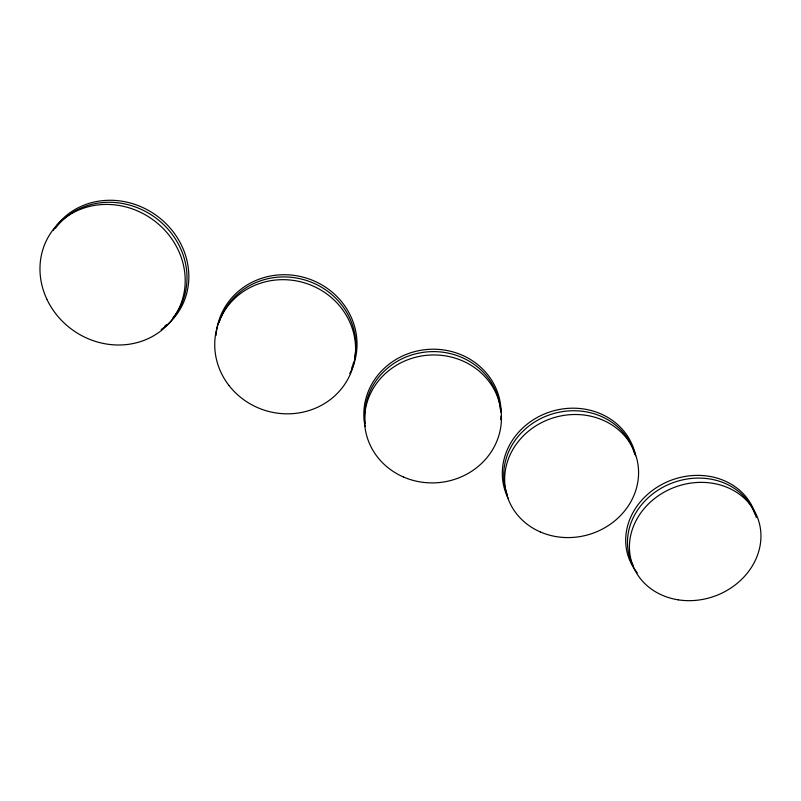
<?xml version="1.0" encoding="UTF-8"?>
<svg xmlns="http://www.w3.org/2000/svg" width="801" height="801" viewBox="0 0 801 801"><rect width="100%" height="100%" fill="white"/><g stroke="black" fill="none" stroke-linecap="round" stroke-linejoin="round"><path stroke-width="1.2" d="M633.451 566.227A66.243 57.642 -20.6 0 1 669.205 484.204A66.243 57.642 -20.6 0 1 754.932 514.152M637.256 572.815A66.984 58.333 -20.6 0 1 665.771 482.492A66.984 58.333 -20.6 0 1 756.244 517.506M508.094 498.142A67.654 61.297 -16.5 0 1 549.706 411.994A67.654 61.297 -16.5 0 1 635.563 455.729M507.454 495.208A66.914 60.586 -16.5 0 1 551.178 414.297A66.914 60.586 -16.5 0 1 634.632 454.117M365.096 426.543A68.676 64.21 -5.4 0 1 425.752 349.606A68.676 64.21 -5.4 0 1 501.106 412.445M501.015 416.059A68.676 64.21 -5.4 0 1 500.705 419.664M365.216 423.389A67.925 63.479 -5.3 0 1 425.982 351.999A67.925 63.479 -5.3 0 1 500.305 409.371M219.154 322.493A70.128 66.233 16.8 0 1 220.385 318.958M220.846 317.807A70.128 66.233 16.8 0 1 304.76 279.95A70.128 66.233 16.8 0 1 354.773 357.336M353.662 362.142A70.128 66.233 16.8 0 1 351.749 368.009M216.02 335.489A70.899 66.994 16.9 0 1 304.67 277.587A70.899 66.994 16.9 0 1 349.807 373.616M55.519 228.185A73.922 67.654 34.5 0 1 156.976 218.873A73.922 67.654 34.5 0 1 172.465 318.468M166.388 324.785A73.922 67.654 34.5 0 1 164.495 326.428M53.186 230.458A74.723 68.425 34.6 0 1 163.764 221.507A74.723 68.425 34.6 0 1 161.171 329.541M678.307 599.849A66.783 58.022 -20.5 0 0 758.667 520.86A66.783 58.022 -20.5 0 0 648.56 503.829A66.783 58.022 -20.5 0 0 678.307 599.849M540.325 531.944A67.464 61.006 -16.4 0 0 638.537 470.377A67.464 61.006 -16.4 0 0 535.969 425.802A67.464 61.006 -16.4 0 0 540.325 531.944M403.464 476.995A68.496 63.94 -5.3 0 0 501.236 413.136A68.496 63.94 -5.3 0 0 394.252 366.638A68.496 63.94 -5.3 0 0 403.464 476.995M228.946 385.441A70.738 66.743 16.6 0 0 349.997 374.878A70.738 66.743 16.6 0 0 276.525 279.95A70.738 66.743 16.6 0 0 228.946 385.441M46.798 299.083A74.583 68.205 34.3 0 0 172.115 319.609A74.583 68.205 34.3 0 0 118.838 205.426A74.583 68.205 34.3 0 0 46.798 299.083"/></g></svg>
